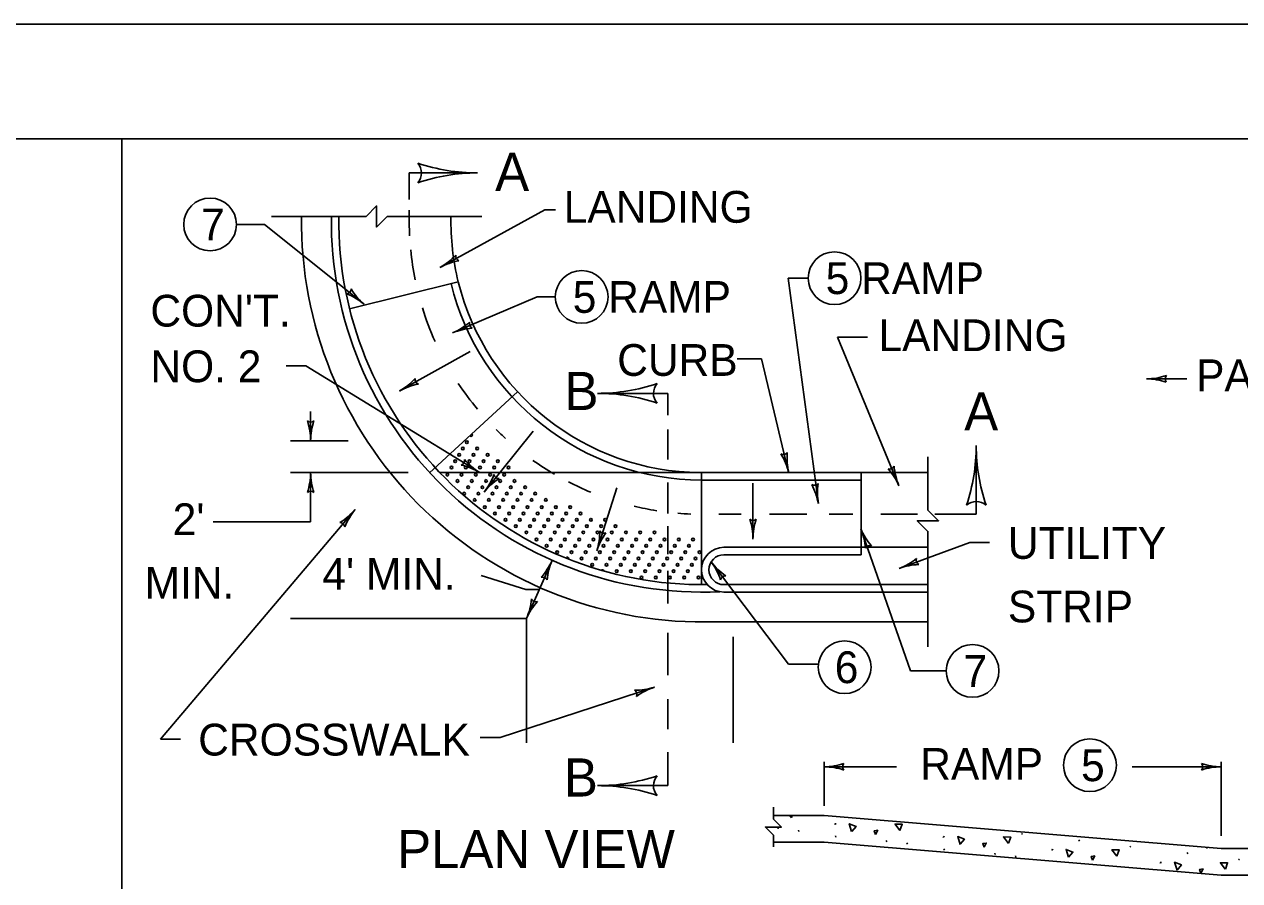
# Model space of a CAD drawing. Extents: x 998.7 to 1037.4, y 999.2 to 1023.2.
# Drawn here: x 1021.28 to 1028.93, y 1016.83 to 1022.22 of the extents above; entities that cross this region are included whole.
import ezdxf

# ---------------------------------------------------------------- set-up
doc = ezdxf.new("R2010")
doc.units = 0
for name, color, linetype in [('Level 1', 7, 'Continuous'), ('Level 10', 7, 'Continuous'), ('Level 11', 7, 'Continuous'), ('Level 14', 7, 'Continuous'), ('Level 15', 7, 'Continuous'), ('Level 2', 7, 'Continuous')]:
    doc.layers.add(name, color=color, linetype=linetype)

msp = doc.modelspace()

# ---------------------------------------------------------------- linework, layer by layer
at = {"layer": 'Level 1'}
for p, q in [((1021.8941, 1021.5), (1021.8941, 1009.0122)), ((1023.7007, 1021.2845), (1024.1307, 1021.2845)), ((1023.7013, 1021.1173), (1023.7007, 1021.2845)), ((1023.3298, 1021.0101), (1022.8347, 1021.0101)), ((1024.1583, 1021.0101), (1023.6632, 1021.0101)), ((1023.702, 1020.9719), (1023.7017, 1021.0508)), ((1023.8948, 1020.6893), (1024.556, 1021.0519)), ((1022.7908, 1020.9605), (1022.6143, 1020.9605)), ((1023.3261, 1020.4301), (1024.0103, 1020.5998)), ((1026.0873, 1020.6221), (1026.2123, 1020.6221)), ((1026.0873, 1020.6221), (1026.2763, 1019.2032)), ((1024.5078, 1020.5041), (1023.9747, 1020.278)), ((1024.5078, 1020.5041), (1024.6209, 1020.5041)), ((1024.0842, 1020.161), (1023.6403, 1019.9122)), ((1022.9265, 1020.0703), (1023.0515, 1020.0703)), ((1024.1457, 1019.3984), (1023.0515, 1020.0703)), ((1028.3409, 1019.9886), (1028.5958, 1019.9886)), ((1023.8302, 1019.3979), (1024.383, 1019.9078)), ((1025.3285, 1019.8973), (1024.8867, 1019.8973)), ((1025.3285, 1019.8973), (1025.3285, 1019.7606)), ((1024.4818, 1019.6602), (1024.1723, 1019.2763)), ((1025.3285, 1019.6692), (1025.3285, 1019.48)), ((1022.9552, 1019.5984), (1023.3176, 1019.5984)), ((1027.27, 1019.1364), (1027.27, 1019.5687)), ((1026.9656, 1019.4983), (1026.9656, 1019.2618)), ((1022.9552, 1019.3984), (1023.696, 1019.3984)), ((1023.8943, 1019.3984), (1025.5411, 1019.3984)), ((1025.3285, 1019.3364), (1025.3285, 1019.1407)), ((1025.5411, 1019.3984), (1025.5411, 1018.6934)), ((1026.9656, 1019.3984), (1025.5411, 1019.3984)), ((1026.5459, 1019.3514), (1025.5411, 1019.3514)), ((1025.8648, 1019.3317), (1025.8648, 1018.9806)), ((1026.5459, 1019.3984), (1026.5459, 1018.8814)), ((1025.0087, 1019.3026), (1024.8818, 1018.9066)), ((1022.1367, 1017.7217), (1023.3619, 1019.1665)), ((1025.7908, 1019.1364), (1025.6504, 1019.1364)), ((1026.2047, 1019.1364), (1025.9682, 1019.1364)), ((1026.4929, 1019.1364), (1026.3451, 1019.1364)), ((1026.8993, 1019.1364), (1026.6703, 1019.1364)), ((1027.27, 1019.1364), (1027.0102, 1019.1364)), ((1025.3285, 1019.0619), (1025.3285, 1018.8844)), ((1027.2292, 1018.9588), (1026.7839, 1018.7957)), ((1027.2292, 1018.9588), (1027.3542, 1018.9588)), ((1026.9656, 1018.9284), (1025.6821, 1018.9284)), ((1026.5459, 1018.8814), (1025.6821, 1018.8814)), ((1026.9656, 1018.9284), (1026.9656, 1018.3012)), ((1026.0887, 1018.1925), (1025.6018, 1018.8363)), ((1025.3285, 1018.7809), (1025.3285, 1018.5739)), ((1026.9656, 1018.6934), (1025.6821, 1018.6934)), ((1026.9656, 1018.6464), (1025.6821, 1018.6464)), ((1022.9552, 1018.4803), (1024.4393, 1018.4803)), ((1024.4393, 1018.4803), (1024.4393, 1017.6983)), ((1026.9656, 1018.4584), (1025.5578, 1018.4584)), ((1025.3285, 1018.3891), (1025.3285, 1018.1227)), ((1025.7411, 1018.3657), (1025.7411, 1017.6983)), ((1026.0887, 1018.1925), (1026.2768, 1018.1925)), ((1027.0808, 1018.1502), (1026.8569, 1018.1502)), ((1024.2731, 1017.7303), (1025.2447, 1018.0482)), ((1025.3285, 1017.9726), (1025.3285, 1017.7833)), ((1022.1367, 1017.7217), (1022.2617, 1017.7217)), ((1024.1481, 1017.7303), (1024.2731, 1017.7303)), ((1025.3285, 1017.6398), (1025.3285, 1017.4284)), ((1026.3119, 1017.3007), (1026.3119, 1017.5777)), ((1028.8119, 1017.1121), (1028.8119, 1017.5777)), ((1026.7685, 1017.5469), (1026.3119, 1017.5469)), ((1028.8119, 1017.5469), (1028.2514, 1017.5469)), ((1025.3285, 1017.4284), (1024.8867, 1017.4284)), ((1025.9933, 1017.2402), (1026.3119, 1017.2402)), ((1026.3119, 1017.2402), (1028.8119, 1017.0319)), ((1026.3776, 1017.1873), (1026.3838, 1017.1861)), ((1026.3815, 1017.1884), (1026.3878, 1017.1871)), ((1026.0242, 1017.1564), (1026.0211, 1017.1646)), ((1026.1542, 1017.1407), (1026.151, 1017.1489)), ((1026.3871, 1017.1037), (1026.3839, 1017.1119)), ((1027.0601, 1017.1064), (1027.0663, 1017.1051)), ((1027.064, 1017.1075), (1027.0703, 1017.1062)), ((1027.236, 1017.1603), (1027.2348, 1017.1633)), ((1027.5543, 1017.1281), (1027.5605, 1017.1231)), ((1025.9933, 1017.0736), (1026.3119, 1017.0736)), ((1026.3119, 1017.0736), (1028.8119, 1016.8652)), ((1026.7067, 1017.0755), (1026.7036, 1017.0836)), ((1026.8367, 1017.0598), (1026.8335, 1017.068)), ((1027.0696, 1017.0228), (1027.0664, 1017.031)), ((1027.9185, 1017.0794), (1027.9153, 1017.0876)), ((1028.2368, 1017.0471), (1028.243, 1017.0421)), ((1028.7197, 1017.0368), (1028.7259, 1017.0356)), ((1028.8119, 1017.0319), (1029.9526, 1017.0319)), ((1027.3892, 1016.9946), (1027.3861, 1017.0027)), ((1027.5192, 1016.9789), (1027.516, 1016.9871)), ((1027.7426, 1017.0255), (1027.7488, 1017.0242)), ((1027.7465, 1017.0266), (1027.7528, 1017.0253)), ((1028.6009, 1016.9985), (1028.5978, 1017.0066)), ((1028.9193, 1016.9662), (1028.9255, 1016.9612)), ((1028.4251, 1016.9446), (1028.4313, 1016.9433)), ((1028.429, 1016.9456), (1028.4353, 1016.9444)), ((1028.8119, 1016.8652), (1029.9526, 1016.8652))]:
    msp.add_line(p, q, dxfattribs=at)
for points in [[(1023.3298, 1021.0101), (1023.4298, 1021.0101), (1023.4965, 1021.0768), (1023.4965, 1020.9434), (1023.5632, 1021.0101), (1023.6632, 1021.0101)], [(1026.9656, 1018.9284), (1026.9656, 1019.0284), (1026.8989, 1019.0951), (1027.0323, 1019.0951), (1026.9656, 1019.1618), (1026.9656, 1019.2618)], [(1025.9933, 1017.0426), (1025.9933, 1017.1176), (1025.9433, 1017.1676), (1026.0433, 1017.1676), (1025.9933, 1017.2176), (1025.9933, 1017.2926)], [(1026.1071, 1017.2263), (1026.0966, 1017.2402)], [(1026.1123, 1017.2402), (1026.1075, 1017.2271)], [(1026.4857, 1017.1396), (1026.4706, 1017.1886), (1026.5133, 1017.1722), (1026.4863, 1017.1401)], [(1026.7896, 1017.1454), (1026.7587, 1017.1862), (1026.8044, 1017.1856), (1026.7899, 1017.1462)], [(1026.6362, 1017.1211), (1026.628, 1017.1444), (1026.65, 1017.1476), (1026.6362, 1017.1211)], [(1027.1682, 1017.0586), (1027.1531, 1017.1076), (1027.1958, 1017.0913), (1027.1688, 1017.0592)], [(1027.4721, 1017.0645), (1027.4412, 1017.1053), (1027.4868, 1017.1046), (1027.4724, 1017.0653)], [(1027.3187, 1017.0402), (1027.3105, 1017.0635), (1027.3325, 1017.0666), (1027.3187, 1017.0402)], [(1027.8507, 1016.9777), (1027.8356, 1017.0266), (1027.8783, 1017.0104), (1027.8513, 1016.9783)], [(1028.0012, 1016.9593), (1027.993, 1016.9826), (1028.015, 1016.9857), (1028.0012, 1016.9593)], [(1028.1546, 1016.9836), (1028.1237, 1017.0244), (1028.1693, 1017.0236), (1028.1549, 1016.9844)], [(1028.5332, 1016.8968), (1028.5181, 1016.9457), (1028.5608, 1016.9295), (1028.5338, 1016.8974)], [(1028.6837, 1016.8784), (1028.6755, 1016.9016), (1028.6974, 1016.9047), (1028.6837, 1016.8784)], [(1028.8371, 1016.9026), (1028.8062, 1016.9435), (1028.8518, 1016.9427), (1028.8374, 1016.9034)]]:
    msp.add_lwpolyline(points, dxfattribs=at)
for centre, radius in [((1022.4484, 1020.9605), 0.166), ((1026.3783, 1020.6221), 0.166), ((1024.7869, 1020.5041), 0.166), ((1024.0393, 1019.5497), 0.00845), ((1024.0646, 1019.5895), 0.00845), ((1024.1288, 1019.5497), 0.00845), ((1023.9909, 1019.4701), 0.00845), ((1024.0163, 1019.5099), 0.00845), ((1024.0804, 1019.4701), 0.00845), ((1024.1058, 1019.5099), 0.00845), ((1024.17, 1019.4701), 0.00845), ((1024.1953, 1019.5099), 0.00845), ((1024.2595, 1019.4701), 0.00845), ((1023.968, 1019.4304), 0.00845), ((1024.0575, 1019.4304), 0.00845), ((1024.1471, 1019.4304), 0.00845), ((1024.2366, 1019.4304), 0.00845), ((1024.3261, 1019.4304), 0.00845), ((1023.9418, 1019.3854), 0.00845), ((1024.006, 1019.3457), 0.00845), ((1024.0313, 1019.3854), 0.00845), ((1024.0956, 1019.3457), 0.00845), ((1024.1209, 1019.3854), 0.00845), ((1024.1851, 1019.3457), 0.00845), ((1024.2104, 1019.3854), 0.00845), ((1024.2746, 1019.3457), 0.00845), ((1024.2999, 1019.3854), 0.00845), ((1024.3641, 1019.3457), 0.00845), ((1024.0472, 1019.2661), 0.00845), ((1024.0726, 1019.3059), 0.00845), ((1024.1367, 1019.2661), 0.00845), ((1024.1621, 1019.3059), 0.00845), ((1024.2263, 1019.2661), 0.00845), ((1024.2516, 1019.3059), 0.00845), ((1024.3158, 1019.2661), 0.00845), ((1024.3411, 1019.3059), 0.00845), ((1024.4053, 1019.2661), 0.00845), ((1024.4307, 1019.3059), 0.00845), ((1024.4949, 1019.2661), 0.00845), ((1024.1138, 1019.2263), 0.00845), ((1024.1772, 1019.1814), 0.00845), ((1024.2034, 1019.2263), 0.00845), ((1024.2667, 1019.1814), 0.00845), ((1024.2929, 1019.2263), 0.00845), ((1024.3562, 1019.1814), 0.00845), ((1024.3824, 1019.2263), 0.00845), ((1024.4458, 1019.1814), 0.00845), ((1024.472, 1019.2263), 0.00845), ((1024.5354, 1019.1814), 0.00845), ((1024.5616, 1019.2263), 0.00845), ((1024.625, 1019.1814), 0.00845), ((1024.7147, 1019.1814), 0.00845), ((1024.2414, 1019.1416), 0.00845), ((1024.3079, 1019.1018), 0.00845), ((1024.3309, 1019.1416), 0.00845), ((1024.3975, 1019.1018), 0.00845), ((1024.4205, 1019.1416), 0.00845), ((1024.487, 1019.1018), 0.00845), ((1024.51, 1019.1416), 0.00845), ((1024.5767, 1019.1018), 0.00845), ((1024.5997, 1019.1416), 0.00845), ((1024.6664, 1019.1018), 0.00845), ((1024.6894, 1019.1416), 0.00845), ((1024.7559, 1019.1018), 0.00845), ((1024.7789, 1019.1416), 0.00845), ((1024.8454, 1019.1018), 0.00845), ((1024.9349, 1019.1018), 0.00845), ((1024.3722, 1019.062), 0.00845), ((1024.4388, 1019.0223), 0.00845), ((1024.4617, 1019.062), 0.00845), ((1024.5284, 1019.0223), 0.00845), ((1024.5513, 1019.062), 0.00845), ((1024.6181, 1019.0223), 0.00845), ((1024.641, 1019.062), 0.00845), ((1024.7076, 1019.0223), 0.00845), ((1024.7305, 1019.062), 0.00845), ((1024.7972, 1019.0223), 0.00845), ((1024.8201, 1019.062), 0.00845), ((1024.8867, 1019.0223), 0.00845), ((1024.9096, 1019.062), 0.00845), ((1024.9762, 1019.0223), 0.00845), ((1024.9991, 1019.062), 0.00845), ((1025.0657, 1019.0223), 0.00845), ((1025.1554, 1019.0223), 0.00845), ((1025.2449, 1019.0223), 0.00845), ((1024.5023, 1018.9773), 0.00845), ((1024.5666, 1018.9376), 0.00845), ((1024.5919, 1018.9773), 0.00845), ((1024.656, 1018.9376), 0.00845), ((1024.6813, 1018.9773), 0.00845), ((1024.7457, 1018.9376), 0.00845), ((1024.771, 1018.9773), 0.00845), ((1024.8351, 1018.9376), 0.00845), ((1024.8604, 1018.9773), 0.00845), ((1024.9247, 1018.9376), 0.00845), ((1024.95, 1018.9773), 0.00845), ((1025.0142, 1018.9376), 0.00845), ((1025.0395, 1018.9773), 0.00845), ((1025.1038, 1018.9376), 0.00845), ((1025.1292, 1018.9773), 0.00845), ((1025.1934, 1018.9376), 0.00845), ((1025.2187, 1018.9773), 0.00845), ((1025.283, 1018.9376), 0.00845), ((1025.3083, 1018.9773), 0.00845), ((1025.3727, 1018.9376), 0.00845), ((1025.398, 1018.9773), 0.00845), ((1025.4621, 1018.9376), 0.00845), ((1025.4874, 1018.9773), 0.00845), ((1024.633, 1018.8978), 0.00845), ((1024.7226, 1018.8978), 0.00845), ((1024.7867, 1018.858), 0.00845), ((1024.812, 1018.8978), 0.00845), ((1024.8763, 1018.858), 0.00845), ((1024.9017, 1018.8978), 0.00845), ((1024.9658, 1018.858), 0.00845), ((1024.9912, 1018.8978), 0.00845), ((1025.0555, 1018.858), 0.00845), ((1025.0808, 1018.8978), 0.00845), ((1025.145, 1018.858), 0.00845), ((1025.1704, 1018.8978), 0.00845), ((1025.2347, 1018.858), 0.00845), ((1025.26, 1018.8978), 0.00845), ((1025.3243, 1018.858), 0.00845), ((1025.3497, 1018.8978), 0.00845), ((1025.4137, 1018.858), 0.00845), ((1025.4391, 1018.8978), 0.00845), ((1025.5034, 1018.858), 0.00845), ((1025.5287, 1018.8978), 0.00845), ((1024.8535, 1018.8182), 0.00845), ((1024.9429, 1018.8182), 0.00845), ((1025.0326, 1018.8182), 0.00845), ((1025.1221, 1018.8182), 0.00845), ((1025.2118, 1018.8182), 0.00845), ((1025.3014, 1018.8182), 0.00845), ((1025.3908, 1018.8182), 0.00845), ((1025.4805, 1018.8182), 0.00845), ((1025.0072, 1018.7784), 0.00845), ((1025.0968, 1018.7784), 0.00845), ((1025.1635, 1018.7386), 0.00845), ((1025.1864, 1018.7784), 0.00845), ((1025.2532, 1018.7386), 0.00845), ((1025.2761, 1018.7784), 0.00845), ((1025.3426, 1018.7386), 0.00845), ((1025.3655, 1018.7784), 0.00845), ((1025.4322, 1018.7386), 0.00845), ((1025.4551, 1018.7784), 0.00845), ((1025.5216, 1018.7386), 0.00845), ((1026.4417, 1018.1736), 0.166), ((1027.2468, 1018.1502), 0.166), ((1027.9854, 1017.5566), 0.166)]:
    msp.add_circle(centre, radius, dxfattribs=at)
for centre, radius, start, end in [((1023.685, 1021.2846), 0.0938, 318.7746, 40.89129), ((1024.1307, 1022.4564), 1.1719, 251.34716, 269.99389), ((1024.1307, 1020.1126), 1.1719, 90, 108.66878), ((1024.1307, 1020.1126), 1.1719, 89.98778, 90), ((1025.5458, 1020.9803), 2.5219, 179.32314, 270.43548), ((1025.5458, 1020.9803), 2.3339, 179.26862, 272.6933), ((1025.5458, 1020.9803), 2.2869, 179.25358, 270.77746), ((1025.5458, 1020.9803), 1.5819, 178.9209, 193.91932), ((1025.5458, 1020.9803), 1.8438, 179.32238, 182.85638), ((1025.5458, 1020.9803), 1.8438, 185.61708, 191.55976), ((1023.7068, 1021.0321), 0.3909, 298.74111, 317.4099), ((1024.0828, 1020.3466), 0.3909, 100.08827, 118.735), ((1024.0251, 1020.7608), 0.0313, 167.51571, 249.63241), ((1023.7068, 1021.0321), 0.3909, 298.72889, 298.74111), ((1023.3044, 1020.5542), 0.0313, 278.43519, 0.55188), ((1023.6708, 1020.756), 0.3909, 211.00775, 229.65448), ((1025.5458, 1020.9803), 1.6289, 193.91952, 269.83375), ((1025.5458, 1020.9803), 1.5819, 193.91932, 269.56452), ((1023.1646, 1020.16), 0.3909, 49.66059, 68.32937), ((1023.1646, 1020.16), 0.3909, 49.64837, 49.66059), ((1025.5458, 1020.9803), 1.8438, 197.18744, 204.22285), ((1023.8221, 1020.6379), 0.3909, 292.97691, 311.64569), ((1024.1115, 1020.336), 0.0313, 161.75151, 243.8682), ((1023.8221, 1020.6379), 0.3909, 292.96468, 292.97691), ((1024.1273, 1019.9181), 0.3909, 94.32407, 112.9708), ((1023.4491, 1020.2532), 0.3909, 299.2724, 317.94119), ((1023.8314, 1019.5711), 0.3909, 100.61956, 119.26629), ((1023.7699, 1019.9848), 0.0313, 168.047, 250.16369), ((1025.5458, 1020.9803), 1.8438, 213.61971, 219.86524), ((1024.8867, 1021.0691), 1.1719, 270, 288.66878), ((1025.3323, 1019.8971), 0.0938, 138.7746, 220.89129), ((1028.3409, 1020.3796), 0.3909, 270, 288.66878), ((1028.3409, 1020.3796), 0.3909, 269.98778, 270), ((1028.3409, 1019.5977), 0.3909, 71.34716, 89.99389), ((1028.4896, 1019.9886), 0.0313, 138.7746, 220.89129), ((1023.4491, 1020.2532), 0.3909, 299.26018, 299.2724), ((1024.8867, 1021.0691), 1.1719, 269.98778, 270), ((1024.8867, 1018.7254), 1.1719, 71.34716, 89.99389), ((1023.0812, 1019.7471), 0.0313, 229.10871, 311.2254), ((1022.6903, 1019.5984), 0.3909, 0.00611, 18.65284), ((1023.4722, 1019.5984), 0.3909, 161.33122, 180), ((1024.0908, 1019.6344), 0.00845, 203.22443, 59.74612), ((1025.5458, 1020.9803), 1.8438, 225.27882, 227.85138), ((1023.4722, 1019.5984), 0.3909, 180, 180.01222), ((1026.0981, 1019.5687), 1.1719, 341.34716, 359.99389), ((1028.4419, 1019.5687), 1.1719, 179.98778, 180), ((1028.4419, 1019.5687), 1.1719, 180, 198.66878), ((1024.019, 1019.4762), 0.0313, 287.2241, 9.3408), ((1024.3502, 1019.7316), 0.3909, 219.79666, 238.44339), ((1026.0554, 1019.5438), 0.0313, 242.09599, 324.21269), ((1025.7092, 1019.3091), 0.3909, 13.3214, 31.99018), ((1026.47, 1019.4892), 0.3909, 174.66855, 193.31528), ((1023.9411, 1019.0653), 0.3909, 58.44951, 77.11829), ((1025.5458, 1020.9803), 1.8438, 234.69678, 239.67595), ((1026.7243, 1019.4522), 0.0313, 252.291, 334.4077), ((1026.4251, 1019.1599), 0.3909, 23.51641, 42.18519), ((1027.142, 1019.4719), 0.3909, 184.86356, 203.51029), ((1022.6903, 1019.3984), 0.3909, 341.34716, 359.99389), ((1023.4722, 1019.3984), 0.3909, 179.98778, 180), ((1023.4722, 1019.3984), 0.3909, 180, 198.66878), ((1023.9411, 1019.0653), 0.3909, 58.43728, 58.44951), ((1023.868, 1019.5217), 0.3909, 321.12693, 339.79572), ((1024.4767, 1019.031), 0.3909, 122.47409, 141.12082), ((1024.2657, 1019.392), 0.0313, 189.90153, 272.01823), ((1025.5458, 1020.9803), 1.8438, 242.81078, 247.63865), ((1025.7092, 1019.3091), 0.3909, 13.30917, 13.3214), ((1026.2511, 1019.3497), 0.0313, 238.57814, 320.69483), ((1025.8911, 1019.1366), 0.3909, 9.80354, 28.47233), ((1026.6616, 1019.2697), 0.3909, 171.1507, 189.79743), ((1023.0812, 1019.2498), 0.0313, 48.7746, 130.89129), ((1023.868, 1019.5217), 0.3909, 321.11471, 321.12693), ((1026.4251, 1019.1599), 0.3909, 23.50418, 23.51641), ((1025.5458, 1020.9803), 1.8438, 256.53441, 261.04794), ((1025.8911, 1019.1366), 0.3909, 9.79132, 9.80354), ((1027.2699, 1019.123), 0.0938, 48.7746, 130.89129), ((1023.0638, 1019.4193), 0.3909, 301.04849, 319.69522), ((1023.6601, 1018.9137), 0.3909, 139.70133, 158.37012), ((1023.6601, 1018.9137), 0.3909, 139.68911, 139.70133), ((1025.5458, 1020.9803), 1.8438, 265.20166, 267.73943), ((1025.8648, 1019.1292), 0.0313, 228.7746, 310.89129), ((1025.4738, 1018.9806), 0.3909, 0, 18.66878), ((1026.2557, 1018.9806), 0.3909, 161.34716, 179.99389), ((1023.2657, 1019.0531), 0.0313, 8.47593, 90.59263), ((1024.5095, 1019.0258), 0.3909, 342.24293, 0.91171), ((1025.2541, 1018.7874), 0.3909, 143.59008, 162.23681), ((1024.9272, 1019.0481), 0.0313, 211.01752, 293.13422), ((1026.9046, 1019.1955), 0.3909, 202.54665, 202.55888), ((1026.9046, 1019.1955), 0.3909, 202.55888, 221.22766), ((1026.1826, 1018.8955), 0.3909, 3.90603, 22.55276), ((1025.4738, 1018.9806), 0.3909, 359.98778, 0), ((1024.6973, 1018.858), 0.00845, 328.2259, 168.21945), ((1024.5095, 1019.0258), 0.3909, 342.2307, 342.24293), ((1025.6821, 1018.7874), 0.141, 90, 270), ((1025.6821, 1018.7874), 0.094, 90, 270), ((1026.6006, 1018.9082), 0.0313, 71.33347, 153.45017), ((1024.2436, 1019.0042), 0.3909, 317.46033, 336.12912), ((1024.9586, 1018.6878), 0.3909, 156.13523, 174.78196), ((1024.2436, 1019.0042), 0.3909, 336.12912, 336.14134), ((1025.9137, 1019.0721), 0.3909, 217.08245, 217.09468), ((1025.9137, 1019.0721), 0.3909, 217.09468, 235.76346), ((1025.29, 1018.6005), 0.3909, 18.44184, 37.08857), ((1026.6495, 1019.1628), 0.3909, 290.10423, 290.11645), ((1026.6495, 1019.1628), 0.3909, 290.11645, 308.78523), ((1026.9184, 1018.4286), 0.3909, 91.46361, 110.11034), ((1026.9235, 1018.8468), 0.0313, 158.89105, 241.00774), ((1024.541, 1018.7101), 0.0313, 25.23782, 107.35452), ((1024.9176, 1018.7784), 0.00845, 3.43267, 148.2259), ((1025.6915, 1018.7177), 0.0313, 85.86928, 167.98597), ((1024.0818, 1018.6385), 0.3909, 336.12912, 354.7979), ((1024.7968, 1018.3221), 0.3909, 137.47627, 156.123), ((1024.4995, 1018.6162), 0.0313, 204.90371, 287.02041), ((1024.0818, 1018.6385), 0.3909, 336.11689, 336.12912), ((1025.1231, 1018.4197), 0.3909, 269.46603, 288.11276), ((1025.1034, 1018.002), 0.0313, 336.89347, 59.01017), ((1025.3662, 1017.6766), 0.3909, 108.11888, 126.78766), ((1025.3662, 1017.6766), 0.3909, 108.10665, 108.11888), ((1026.3119, 1017.9378), 0.3909, 270, 288.66878), ((1026.4606, 1017.5469), 0.0313, 138.7746, 220.89129), ((1028.6633, 1017.5469), 0.0313, 318.7746, 40.89129), ((1028.8119, 1017.9378), 0.3909, 251.34716, 269.99389), ((1024.8867, 1018.6003), 1.1719, 270, 288.66878), ((1025.3323, 1017.4283), 0.0938, 138.7746, 220.89129), ((1026.3119, 1017.9378), 0.3909, 269.98778, 270), ((1026.3119, 1017.156), 0.3909, 71.34716, 89.99389), ((1028.8119, 1017.156), 0.3909, 90, 108.66878), ((1028.8119, 1017.156), 0.3909, 89.98778, 90), ((1024.8867, 1018.6003), 1.1719, 269.98778, 270), ((1024.8867, 1016.2565), 1.1719, 71.34716, 89.99389)]:
    msp.add_arc(centre, radius, start, end, dxfattribs=at)
at = {"layer": 'Level 10'}
msp.add_line((1035.5, 1021.5), (1007, 1021.5), dxfattribs=at)
at = {"layer": 'Level 11'}
msp.add_lwpolyline([(1007, 1021.5), (1035.5, 1021.5), (1035.5, 1000.5), (1007, 1000.5)], close=True, dxfattribs=at)
at = {"layer": 'Level 14'}
msp.add_line((1000, 1022.22), (1036.36, 1022.22), dxfattribs=at)
at = {"layer": 'Level 15'}
for p, q in [((1024.556, 1021.0519), (1024.6224, 1021.0519)), ((1022.7908, 1020.9605), (1023.4177, 1020.458)), ((1026.7836, 1019.3159), (1026.3969, 1020.2515)), ((1026.5864, 1020.2515), (1026.3969, 1020.2515)), ((1023.0812, 1019.5985), (1023.0812, 1019.7825)), ((1023.0812, 1019.3984), (1023.0812, 1019.0892)), ((1022.4673, 1019.0892), (1023.0812, 1019.0892)), ((1026.8569, 1018.1502), (1026.5436, 1019.0455)), ((1024.6012, 1018.8461), (1024.4393, 1018.4803)), ((1024.435, 1018.6632), (1024.1548, 1018.7517)), ((1024.5202, 1018.6632), (1024.435, 1018.6632))]:
    msp.add_line(p, q, dxfattribs=at)
at = {"layer": 'Level 2'}
msp.add_line((1025.9183, 1020.1153), (1025.7659, 1020.1153), dxfattribs=at)
msp.add_lwpolyline([(1025.9183, 1020.1153), (1026.0894, 1019.3992)], dxfattribs=at)

# ---------------------------------------------------------------- texts
at = {"layer": 'Level 1'}
for s, height, p in [('A', 0.24, (1024.2423, 1021.1714)), ('LANDING', 0.2, (1024.6739, 1020.9711)), ('7', 0.2, (1022.3917, 1020.8605)), ('5 RAMP', 0.2, (1026.3223, 1020.5221)), ('5 RAMP', 0.2, (1024.7306, 1020.4041)), ("CON'T.", 0.2, (1022.0731, 1020.3175)), ('LANDING', 0.2, (1026.6549, 1020.163)), ('NO. 2', 0.2, (1022.0731, 1019.9675)), ('CURB', 0.2, (1025.0106, 1020.0073)), ('PAVEMENT', 0.2, (1028.6534, 1019.911)), ('B', 0.24, (1024.6788, 1019.7922)), ('A', 0.24, (1027.1941, 1019.6641)), ("2'", 0.2, (1022.2133, 1019.0051)), ('UTILITY', 0.2, (1027.4689, 1018.8557)), ('MIN.', 0.2, (1022.0369, 1018.6051)), ("4' MIN.", 0.2, (1023.1553, 1018.661)), ('STRIP', 0.2, (1027.4689, 1018.4557)), ('6', 0.2, (1026.3795, 1018.0736)), ('7', 0.2, (1027.1901, 1018.0502)), ('CROSSWALK', 0.2, (1022.374, 1017.618)), ('RAMP', 0.2, (1026.9175, 1017.465)), ('5', 0.2, (1027.9295, 1017.4566)), ('B', 0.24, (1024.6751, 1017.3597)), ('PLAN VIEW', 0.24, (1023.6254, 1016.9091))]:
    msp.add_text(s, height=height, dxfattribs=at).set_placement(p)

doc.saveas('drawing.dxf')
